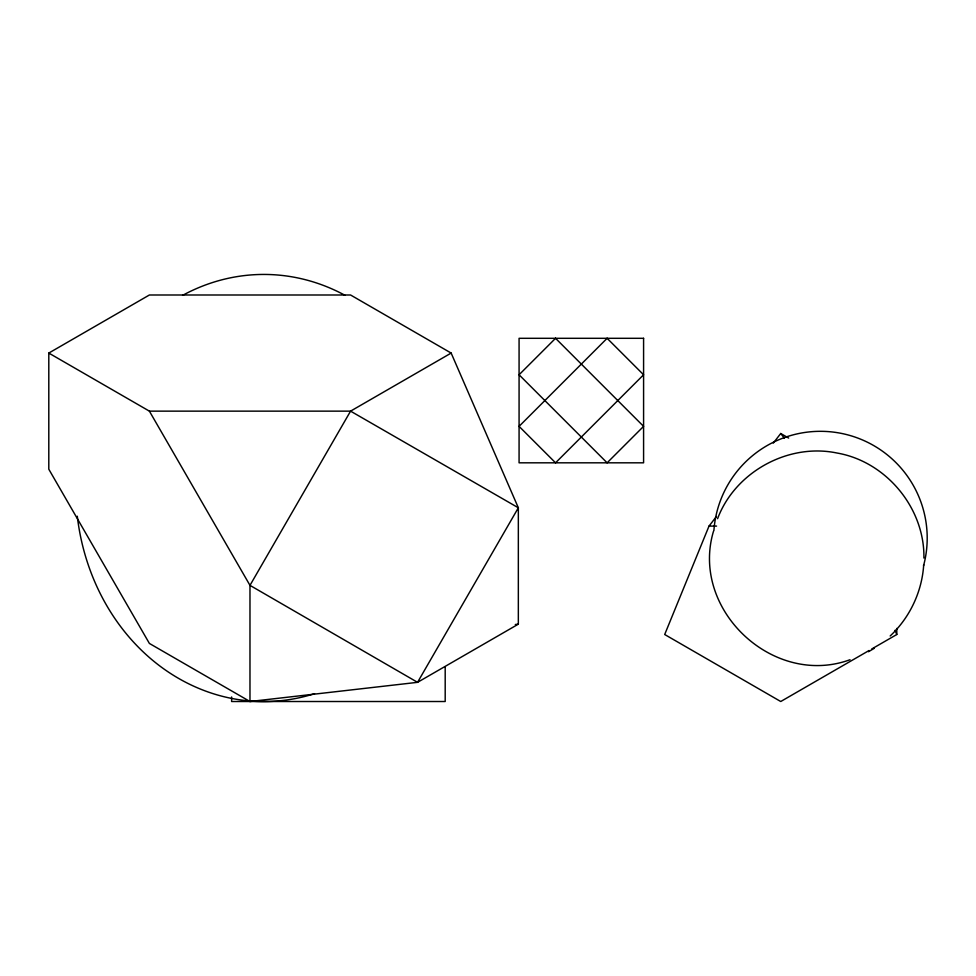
<?xml version="1.0" encoding="UTF-8"?>
<svg xmlns="http://www.w3.org/2000/svg" width="976" height="976" viewBox="0 0 976 976"><rect width="100%" height="100%" fill="white"/><g stroke="black" fill="none" stroke-linecap="round" stroke-linejoin="round"><path stroke-width="1.46" d="M249.978 701.512L249.978 585.368L350.567 411.14L451.156 353.068L518.341 507.788L518.341 624.152L417.557 682.334L249.978 701.512L149.389 643.44L48.8 469.212L48.8 353.068L149.389 294.996L350.567 294.996L451.156 353.068M923.699 564.75C922.052 591.615 909.827 617.588 890.173 635.974M713.432 531.456C690.227 609.78 773.309 687.799 850.023 659.727M716.469 516.475L709.015 526.101L664.693 634.51L780.739 701.512L869.091 650.504M717.58 518.683C735.123 471.969 788.181 442.799 837.018 453.023C886.196 461.502 924.784 508.154 923.906 558.04M773.285 443.116L780.739 433.503L788.657 438.065M868.494 651.724L874.276 648.308M871.739 648.979L896.785 634.51L896.785 628.422M515.316 624.506L518.341 624.152M149.389 411.14L350.567 411.14L518.341 507.788L417.557 682.334L249.978 585.368L149.389 411.14L48.8 353.068M709.015 526.101L716.567 526.101M780.739 433.503L784.46 438.309M895.065 630.289L896.785 634.51M445.19 666.681L445.19 701.512L231.617 701.512L231.617 696.962M713.883 530.773A106.787 106.787 0 0 1 837.981 432.771A106.787 106.787 0 0 1 923.564 565.726M314.553 693.668A213.561 188.209 90 0 1 77.287 516.219M182.585 295.374A213.561 188.209 90 0 1 344.809 295.203M555.551 338.306L519.073 374.772L607.121 462.819L643.587 426.353L555.551 338.306M607.121 338.306L519.073 426.353L555.551 462.819L643.587 374.772L607.121 338.306M643.587 338.306L519.073 338.306L519.073 462.819L643.587 462.819L643.587 338.306"/></g></svg>
